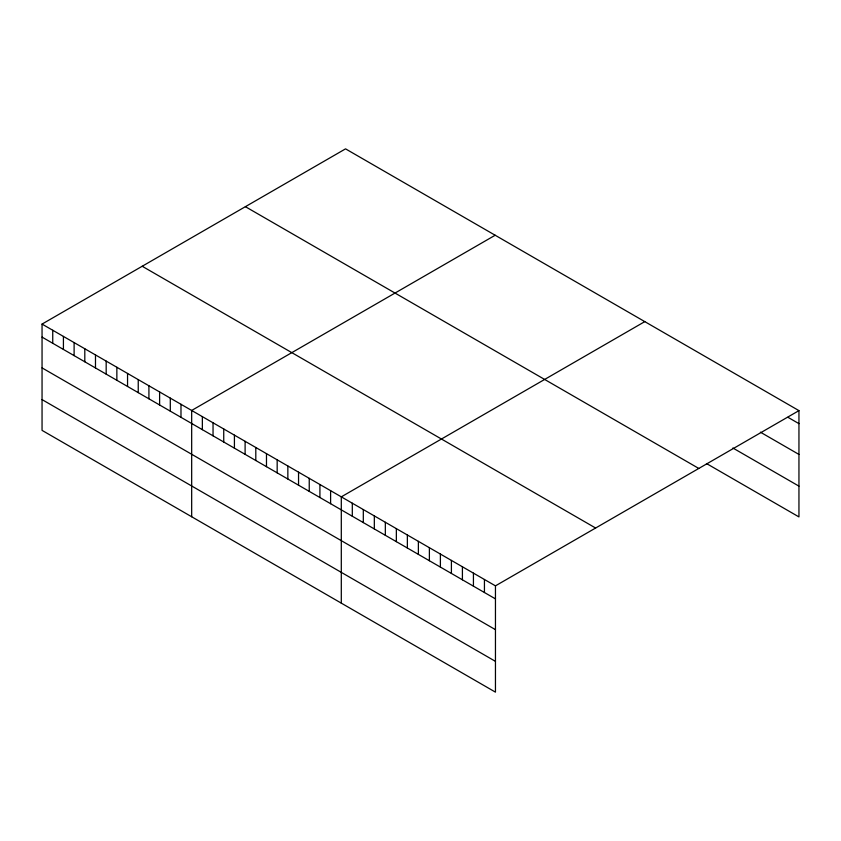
<?xml version="1.0" encoding="UTF-8"?>
<svg xmlns="http://www.w3.org/2000/svg" width="841" height="841" viewBox="0 0 841 841"><rect width="100%" height="100%" fill="white"/><g stroke="black" fill="none" stroke-linecap="round" stroke-linejoin="round"><path stroke-width="1.26" d="M42.05 324.079L495.454 585.851L495.454 692.143L42.05 430.371L42.05 324.079L345.546 148.857L798.95 410.629L798.95 516.921L706.461 463.517M495.17 235.238L191.674 410.461L191.674 516.763M644.795 321.619L341.299 496.852L341.299 603.144M495.454 585.851L798.95 410.629M787.943 417.294L798.95 423.654M760.411 432.179L798.95 454.434M732.879 448.001L798.95 486.14M245.393 206.676L698.797 468.448M142.203 266.261L595.607 528.022M42.05 337.104L495.454 598.876M42.05 367.885L495.454 629.657M42.05 399.601L495.454 661.362M484.437 579.491L484.437 592.516M473.43 573.131L473.43 586.166M462.413 566.781L462.413 579.806M451.407 560.421L451.407 573.446M440.39 554.061L440.39 567.086M429.383 547.701L429.383 560.737M418.376 541.352L418.376 554.377M407.359 534.992L407.359 548.017M396.353 528.632L396.353 541.657M385.336 522.272L385.336 535.307M374.329 515.922L374.329 528.947M363.312 509.562L363.312 522.587M352.305 503.202L352.305 516.237M330.608 490.681L330.608 503.706M319.916 484.511L319.916 497.536M309.236 478.34L309.236 491.365M298.544 472.169L298.544 485.194M287.853 465.998L287.853 479.023M277.173 459.827L277.173 472.852M266.481 453.656L266.481 466.681M255.801 447.486L255.801 460.511M245.109 441.315L245.109 454.34M234.418 435.144L234.418 448.169M223.738 428.973L223.738 441.998M213.046 422.802L213.046 435.827M202.355 416.631L202.355 429.667M180.983 404.29L180.983 417.325M170.303 398.119L170.303 411.154M159.611 391.948L159.611 404.984M148.92 385.788L148.92 398.813M138.239 379.617L138.239 392.642M127.548 373.446L127.548 386.471M116.857 367.275L116.857 380.3M106.176 361.104L106.176 374.129M95.485 354.934L95.485 367.959M84.804 348.763L84.804 361.788M74.113 342.592L74.113 355.617M63.422 336.421L63.422 349.446M52.741 330.25L52.741 343.275"/></g></svg>
